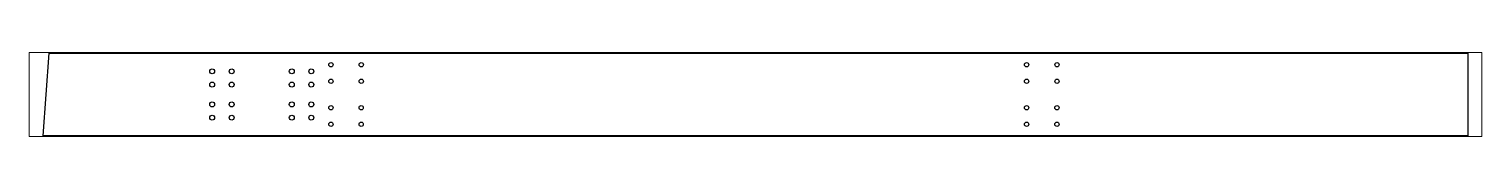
# Paper-space layout 'Layout1' of a CAD drawing. Header units: millimetres. Extents: x 0 to 257, y 90 to 105.
# The model-space entities are those that its viewports show. They can reach past a viewport. Long polylines and large blocks are cut down to what shows.
import ezdxf

# ---------------------------------------------------------------- set-up
doc = ezdxf.new("R2010")
doc.units = ezdxf.units.MM
doc.header["$LTSCALE"] = 25
doc.layers.add('3_Pezzi', color=7, linetype='Continuous')
doc.layers.add('5_Bulloni', color=7, linetype='Continuous')

msp = doc.modelspace()

# ---------------------------------------------------------------- linework, layer by layer
at = {"layer": '3_Pezzi', "color": 3, "linetype": 'Continuous'}
for p, q in [((1109.5, -250), (1144.7, 250)), ((1144.7, 250), (9732.3, 250)), ((9732.3, 250), (9732.3, -250)), ((9732.3, -250), (1109.5, -250))]:
    msp.add_line(p, q, dxfattribs=at)
at = {"layer": '5_Bulloni', "color": 5, "linetype": 'Continuous'}
for centre, radius in [((2850.7, 180), 13), ((3034.1, 180), 13), ((7062, 180), 13), ((7246, 180), 13), ((2131.8, 140), 15), ((2249.8, 140), 15), ((2613.8, 140), 15), ((2731.8, 140), 15), ((2850.7, 80), 13), ((3034.1, 80), 13), ((7062, 80), 13), ((7246, 80), 13), ((2131.8, 60), 15), ((2249.8, 60), 15), ((2613.8, 60), 15), ((2731.8, 60), 15), ((2131.8, -60), 15), ((2249.8, -60), 15), ((2613.8, -60), 15), ((2731.8, -60), 15), ((2850.4, -80), 13), ((3033.8, -80), 13), ((7061.8, -80), 13), ((7245.7, -80), 13), ((2131.8, -140), 15), ((2249.8, -140), 15), ((2613.8, -140), 15), ((2731.8, -140), 15), ((2850.4, -180), 13), ((3033.8, -180), 13), ((7061.8, -180), 13), ((7245.7, -180), 13)]:
    msp.add_circle(centre, radius, dxfattribs=at)

psp = doc.layouts.get("Layout1")

# ---------------------------------------------------------------- viewports
at = {"layer": '0'}
psp.add_viewport(center=(128.5, 97.5), size=(257, 14.90237), view_center_point=(5420.87, 0), view_height=510, dxfattribs=at)

doc.saveas('drawing.dxf')
